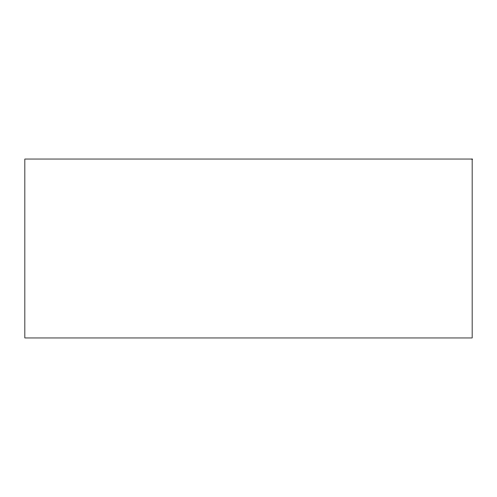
<?xml version="1.0" encoding="UTF-8"?>
<svg xmlns="http://www.w3.org/2000/svg" width="497" height="497" viewBox="0 0 497 497"><rect width="100%" height="100%" fill="white"/><g stroke="black" fill="none" stroke-linecap="round" stroke-linejoin="round"><path stroke-width="0.75" d="M472.15 159.04L24.85 159.04L24.85 337.96L472.15 337.96L472.15 159.04"/></g></svg>
